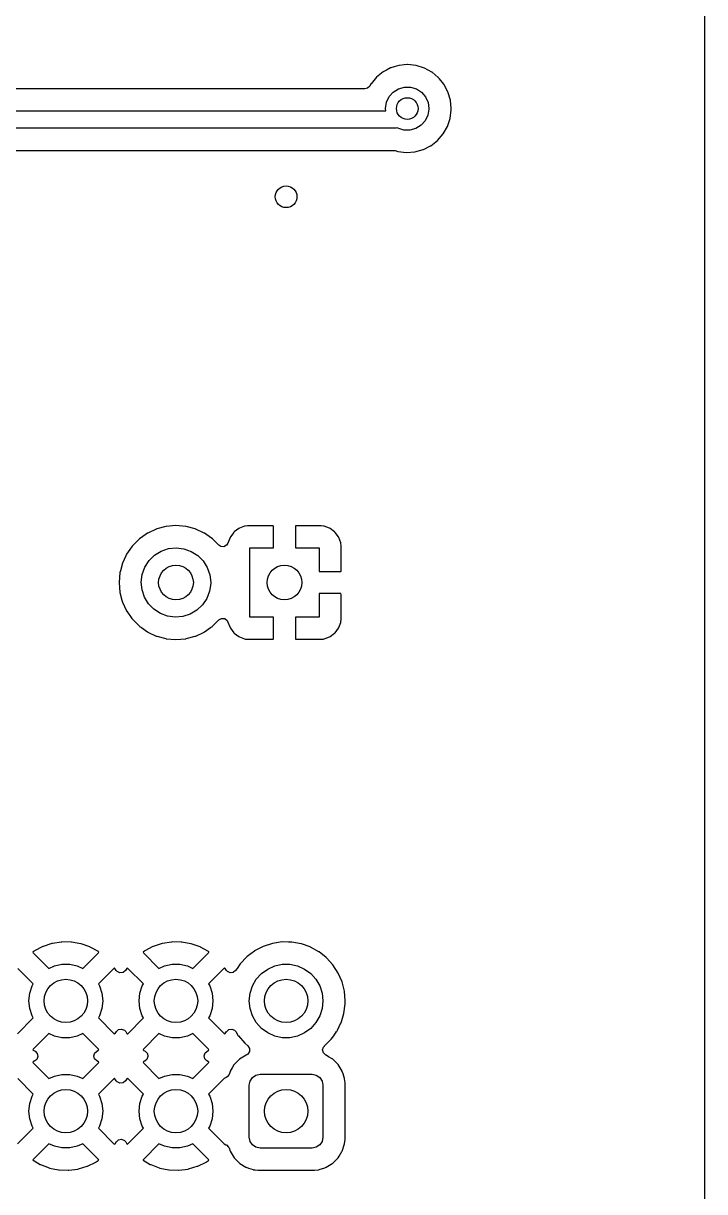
# Model space of a CAD drawing. Extents: x 87 to 116, y -228 to -39.
# Drawn here: x 100.62 to 116.33, y -205.81 to -178.88 of the extents above; entities that cross this region are included whole.
import ezdxf

# ---------------------------------------------------------------- set-up
doc = ezdxf.new("R2010")
doc.units = 0
doc.layers.add('BLACK', color=7, linetype='CONTINUOUS')

msp = doc.modelspace()

# ---------------------------------------------------------------- linework, layer by layer
at = {"layer": 'BLACK', "linetype": 'CONTINUOUS'}
for p, q in [((116.331, -38.7345), (116.331, -227.965)), ((109.481, -179.835), (109.399, -179.842)), ((109.487, -179.835), (109.481, -179.835)), ((109.672, -179.855), (109.487, -179.835)), ((109.487, -179.835), (109.487, -179.835)), ((108.919, -180), (108.765, -180.124)), ((108.998, -179.959), (108.919, -180)), ((109.089, -179.911), (108.998, -179.959)), ((109.094, -179.908), (109.089, -179.911)), ((109.089, -179.911), (109.089, -179.911)), ((109.173, -179.885), (109.094, -179.908)), ((109.278, -179.854), (109.173, -179.885)), ((109.284, -179.853), (109.278, -179.854)), ((109.278, -179.854), (109.278, -179.854)), ((109.29, -179.852), (109.284, -179.853)), ((109.399, -179.842), (109.29, -179.852)), ((109.29, -179.852), (109.29, -179.852)), ((109.678, -179.855), (109.672, -179.855)), ((109.672, -179.855), (109.672, -179.855)), ((109.867, -179.914), (109.678, -179.855)), ((110.041, -180.008), (109.867, -179.914)), ((110.045, -180.012), (110.041, -180.008)), ((110.187, -180.129), (110.045, -180.012)), ((110.045, -180.012), (110.045, -180.012)), ((108.559, -180.378), (108.498, -180.393)), ((108.609, -180.328), (108.559, -180.378)), ((108.635, -180.281), (108.609, -180.328)), ((108.638, -180.275), (108.635, -180.281)), ((108.635, -180.281), (108.635, -180.281)), ((108.765, -180.124), (108.638, -180.275)), ((109.27, -180.392), (109.406, -180.353)), ((109.406, -180.353), (109.548, -180.353)), ((109.548, -180.353), (109.684, -180.394)), ((110.193, -180.134), (110.187, -180.129)), ((110.197, -180.139), (110.193, -180.134)), ((110.219, -180.165), (110.197, -180.139)), ((110.197, -180.139), (110.197, -180.139)), ((110.318, -180.287), (110.219, -180.165)), ((110.411, -180.462), (110.318, -180.287)), ((108.498, -180.393), (94.7512, -180.393)), ((108.996, -180.702), (109.056, -180.573)), ((109.056, -180.573), (109.15, -180.467)), ((109.15, -180.467), (109.27, -180.392)), ((109.684, -180.394), (109.803, -180.471)), ((109.803, -180.471), (109.895, -180.579)), ((109.895, -180.579), (109.954, -180.708)), ((110.468, -180.651), (110.411, -180.462)), ((94.4328, -180.902), (108.982, -180.902)), ((108.974, -180.842), (108.996, -180.702)), ((108.982, -180.902), (108.974, -180.842)), ((109.974, -180.86), (109.95, -181)), ((109.954, -180.708), (109.974, -180.848)), ((109.974, -180.848), (109.974, -180.86)), ((110.462, -181.073), (110.487, -180.876)), ((110.487, -180.848), (110.468, -180.651)), ((110.487, -180.876), (110.487, -180.848)), ((109.889, -181.128), (109.793, -181.233)), ((109.95, -181), (109.889, -181.128)), ((110.4, -181.26), (110.462, -181.073)), ((109.22, -181.302), (94.4331, -181.302)), ((109.252, -181.295), (109.22, -181.302)), ((109.259, -181.299), (109.252, -181.295)), ((109.394, -181.342), (109.259, -181.299)), ((109.536, -181.344), (109.394, -181.342)), ((109.673, -181.307), (109.536, -181.344)), ((109.793, -181.233), (109.673, -181.307)), ((110.173, -181.582), (110.302, -181.432)), ((110.302, -181.432), (110.4, -181.26)), ((109.846, -181.79), (110.011, -181.706)), ((110.011, -181.706), (110.017, -181.704)), ((110.011, -181.706), (110.011, -181.706)), ((110.017, -181.704), (110.173, -181.582)), ((94.7547, -181.81), (109.153, -181.81)), ((109.153, -181.81), (109.192, -181.817)), ((109.192, -181.817), (109.256, -181.838)), ((109.256, -181.838), (109.453, -181.861)), ((109.453, -181.861), (109.459, -181.861)), ((109.459, -181.861), (109.644, -181.846)), ((109.459, -181.861), (109.459, -181.861)), ((109.644, -181.846), (109.644, -181.846)), ((109.644, -181.846), (109.65, -181.846)), ((109.65, -181.846), (109.84, -181.793)), ((109.84, -181.793), (109.846, -181.79)), ((109.846, -181.79), (109.846, -181.79)), ((103.686, -190.538), (103.488, -190.63)), ((103.691, -190.536), (103.686, -190.538)), ((103.686, -190.538), (103.686, -190.538)), ((103.696, -190.534), (103.691, -190.536)), ((103.907, -190.478), (103.696, -190.534)), ((103.696, -190.534), (103.696, -190.534)), ((103.912, -190.476), (103.907, -190.478)), ((103.907, -190.478), (103.907, -190.478)), ((104.14, -190.457), (103.912, -190.476)), ((104.368, -190.476), (104.14, -190.457)), ((104.373, -190.478), (104.368, -190.476)), ((104.584, -190.534), (104.373, -190.478)), ((104.373, -190.478), (104.373, -190.478)), ((104.589, -190.536), (104.584, -190.534)), ((104.584, -190.534), (104.584, -190.534)), ((104.594, -190.538), (104.589, -190.536)), ((104.792, -190.63), (104.594, -190.538)), ((104.594, -190.538), (104.594, -190.538)), ((105.484, -190.602), (105.472, -190.614)), ((105.586, -190.525), (105.484, -190.602)), ((105.602, -190.517), (105.586, -190.525)), ((105.722, -190.472), (105.602, -190.517)), ((105.738, -190.468), (105.722, -190.472)), ((105.789, -190.462), (105.738, -190.468)), ((105.795, -190.462), (105.789, -190.462)), ((106.372, -190.462), (105.795, -190.462)), ((106.38, -190.464), (106.372, -190.462)), ((106.382, -190.465), (106.38, -190.464)), ((106.386, -190.48), (106.382, -190.465)), ((106.386, -190.97), (106.386, -190.48)), ((106.896, -190.468), (106.894, -190.476)), ((106.894, -190.476), (106.894, -190.97)), ((106.897, -190.466), (106.896, -190.468)), ((106.912, -190.462), (106.897, -190.466)), ((107.485, -190.462), (106.912, -190.462)), ((107.491, -190.462), (107.485, -190.462)), ((107.542, -190.468), (107.491, -190.462)), ((107.558, -190.472), (107.542, -190.468)), ((107.678, -190.517), (107.558, -190.472)), ((107.694, -190.525), (107.678, -190.517)), ((107.796, -190.602), (107.694, -190.525)), ((107.808, -190.614), (107.796, -190.602)), ((103.296, -190.764), (103.134, -190.926)), ((103.3, -190.761), (103.296, -190.764)), ((103.378, -190.706), (103.3, -190.761)), ((103.3, -190.761), (103.3, -190.761)), ((103.483, -190.632), (103.378, -190.706)), ((103.488, -190.63), (103.483, -190.632)), ((103.488, -190.63), (103.488, -190.63)), ((104.797, -190.632), (104.792, -190.63)), ((104.792, -190.63), (104.792, -190.63)), ((104.902, -190.706), (104.797, -190.632)), ((104.98, -190.761), (104.902, -190.706)), ((104.984, -190.764), (104.98, -190.761)), ((104.98, -190.761), (104.98, -190.761)), ((105.13, -190.91), (104.984, -190.764)), ((105.337, -190.859), (105.307, -190.912)), ((105.339, -190.86), (105.337, -190.859)), ((105.387, -190.732), (105.339, -190.86)), ((105.395, -190.716), (105.387, -190.732)), ((105.472, -190.614), (105.395, -190.716)), ((107.885, -190.716), (107.808, -190.614)), ((107.893, -190.732), (107.885, -190.716)), ((107.938, -190.852), (107.893, -190.732)), ((107.942, -190.868), (107.938, -190.852)), ((107.948, -190.919), (107.942, -190.868)), ((103, -191.118), (102.985, -191.152)), ((103.002, -191.113), (103, -191.118)), ((103, -191.118), (103, -191.118)), ((103.076, -191.008), (103.002, -191.113)), ((103.131, -190.93), (103.076, -191.008)), ((103.134, -190.926), (103.131, -190.93)), ((103.131, -190.93), (103.131, -190.93)), ((103.52, -191.264), (103.647, -191.14)), ((103.647, -191.14), (103.799, -191.046)), ((103.799, -191.046), (103.968, -190.989)), ((103.968, -190.989), (104.146, -190.97)), ((104.146, -190.97), (104.323, -190.991)), ((104.323, -190.991), (104.491, -191.051)), ((104.491, -191.051), (104.641, -191.147)), ((104.641, -191.147), (104.767, -191.273)), ((105.173, -190.938), (105.13, -190.91)), ((105.244, -190.944), (105.173, -190.938)), ((105.307, -190.912), (105.244, -190.944)), ((105.84, -192.57), (105.84, -190.97)), ((105.84, -190.97), (106.386, -190.97)), ((106.894, -190.97), (107.44, -190.97)), ((107.44, -190.97), (107.44, -191.516)), ((107.948, -190.925), (107.948, -190.919)), ((107.948, -191.502), (107.948, -190.925)), ((102.904, -191.326), (102.857, -191.503)), ((102.906, -191.321), (102.904, -191.326)), ((102.904, -191.326), (102.904, -191.326)), ((102.985, -191.152), (102.906, -191.321)), ((103.362, -191.582), (103.423, -191.414)), ((103.423, -191.414), (103.52, -191.264)), ((104.767, -191.273), (104.861, -191.424)), ((102.846, -191.542), (102.827, -191.77)), ((102.857, -191.503), (102.846, -191.542)), ((103.34, -191.759), (103.362, -191.582)), ((104.861, -191.424), (104.92, -191.593)), ((104.92, -191.593), (104.94, -191.77)), ((107.44, -191.516), (107.93, -191.516)), ((107.93, -191.516), (107.945, -191.512)), ((107.945, -191.512), (107.946, -191.51)), ((107.946, -191.51), (107.948, -191.502)), ((102.827, -191.77), (102.846, -191.998)), ((103.357, -191.936), (103.34, -191.759)), ((103.414, -192.106), (103.357, -191.936)), ((104.94, -191.792), (104.915, -191.969)), ((104.94, -191.77), (104.94, -191.792)), ((102.846, -191.998), (102.848, -192.003)), ((102.848, -192.003), (102.848, -192.003)), ((102.848, -192.003), (102.894, -192.177)), ((102.894, -192.177), (102.906, -192.219)), ((102.906, -192.219), (102.908, -192.224)), ((102.908, -192.224), (102.908, -192.224)), ((102.908, -192.224), (103, -192.422)), ((103.506, -192.258), (103.414, -192.106)), ((104.852, -192.136), (104.753, -192.284)), ((104.915, -191.969), (104.852, -192.136)), ((107.934, -192.024), (107.44, -192.024)), ((107.44, -192.024), (107.44, -192.57)), ((107.942, -192.026), (107.934, -192.024)), ((107.944, -192.027), (107.942, -192.026)), ((107.948, -192.042), (107.944, -192.027)), ((107.948, -192.615), (107.948, -192.042)), ((103, -192.422), (103, -192.422)), ((103, -192.422), (103.002, -192.427)), ((103.002, -192.427), (103.006, -192.431)), ((103.006, -192.431), (103.121, -192.596)), ((103.63, -192.386), (103.506, -192.258)), ((103.779, -192.484), (103.63, -192.386)), ((103.946, -192.546), (103.779, -192.484)), ((104.624, -192.407), (104.47, -192.499)), ((104.753, -192.284), (104.624, -192.407)), ((103.121, -192.596), (103.134, -192.614)), ((103.134, -192.614), (103.296, -192.776)), ((104.123, -192.57), (103.946, -192.546)), ((104.301, -192.554), (104.123, -192.57)), ((104.47, -192.499), (104.301, -192.554)), ((104.984, -192.776), (105.13, -192.63)), ((105.13, -192.63), (105.193, -192.596)), ((105.193, -192.596), (105.264, -192.601)), ((105.264, -192.601), (105.32, -192.644)), ((105.32, -192.644), (105.338, -192.681)), ((105.338, -192.681), (105.339, -192.68)), ((105.339, -192.68), (105.387, -192.808)), ((106.386, -192.57), (105.84, -192.57)), ((106.386, -193.064), (106.386, -192.57)), ((107.44, -192.57), (106.894, -192.57)), ((106.894, -192.57), (106.894, -193.06)), ((107.893, -192.808), (107.938, -192.688)), ((107.938, -192.688), (107.942, -192.672)), ((107.942, -192.672), (107.948, -192.621)), ((107.948, -192.621), (107.948, -192.615)), ((103.296, -192.776), (103.3, -192.779)), ((103.3, -192.779), (103.3, -192.779)), ((103.3, -192.779), (103.341, -192.808)), ((103.341, -192.808), (103.483, -192.908)), ((103.483, -192.908), (103.488, -192.91)), ((103.488, -192.91), (103.488, -192.91)), ((103.488, -192.91), (103.686, -193.002)), ((103.686, -193.002), (103.691, -193.004)), ((103.691, -193.004), (103.696, -193.006)), ((103.696, -193.006), (103.696, -193.006)), ((103.696, -193.006), (103.907, -193.062)), ((104.373, -193.062), (104.584, -193.006)), ((104.584, -193.006), (104.589, -193.004)), ((104.584, -193.006), (104.584, -193.006)), ((104.589, -193.004), (104.594, -193.002)), ((104.594, -193.002), (104.792, -192.91)), ((104.792, -192.91), (104.797, -192.908)), ((104.792, -192.91), (104.792, -192.91)), ((104.797, -192.908), (104.939, -192.808)), ((104.939, -192.808), (104.98, -192.779)), ((104.98, -192.779), (104.984, -192.776)), ((104.98, -192.779), (104.98, -192.779)), ((105.387, -192.808), (105.395, -192.824)), ((105.395, -192.824), (105.472, -192.926)), ((105.472, -192.926), (105.484, -192.938)), ((105.484, -192.938), (105.586, -193.015)), ((105.586, -193.015), (105.602, -193.023)), ((105.602, -193.023), (105.722, -193.068)), ((107.558, -193.068), (107.678, -193.023)), ((107.678, -193.023), (107.694, -193.015)), ((107.694, -193.015), (107.796, -192.938)), ((107.796, -192.938), (107.808, -192.926)), ((107.808, -192.926), (107.885, -192.824)), ((107.885, -192.824), (107.893, -192.808)), ((103.907, -193.062), (103.907, -193.062)), ((103.907, -193.062), (103.912, -193.064)), ((103.912, -193.064), (104.14, -193.083)), ((104.14, -193.083), (104.368, -193.064)), ((104.368, -193.064), (104.373, -193.062)), ((104.373, -193.062), (104.373, -193.062)), ((105.722, -193.068), (105.738, -193.072)), ((105.738, -193.072), (105.789, -193.078)), ((105.789, -193.078), (105.795, -193.078)), ((105.795, -193.078), (106.368, -193.078)), ((106.368, -193.078), (106.383, -193.074)), ((106.383, -193.074), (106.384, -193.072)), ((106.384, -193.072), (106.386, -193.064)), ((106.894, -193.06), (106.898, -193.075)), ((106.898, -193.075), (106.9, -193.076)), ((106.9, -193.076), (106.908, -193.078)), ((106.908, -193.078), (107.485, -193.078)), ((107.485, -193.078), (107.491, -193.078)), ((107.491, -193.078), (107.542, -193.072)), ((107.542, -193.072), (107.558, -193.068)), ((100.85, -200.278), (100.841, -200.289)), ((100.841, -200.289), (100.848, -200.301)), ((100.87, -200.263), (100.85, -200.278)), ((100.878, -200.257), (100.87, -200.263)), ((101.067, -200.159), (100.878, -200.257)), ((101.077, -200.155), (101.067, -200.159)), ((101.279, -200.089), (101.077, -200.155)), ((101.289, -200.086), (101.279, -200.089)), ((101.5, -200.054), (101.289, -200.086)), ((101.51, -200.053), (101.5, -200.054)), ((101.723, -200.056), (101.51, -200.053)), ((101.733, -200.057), (101.723, -200.056)), ((101.943, -200.094), (101.733, -200.057)), ((101.953, -200.097), (101.943, -200.094)), ((102.154, -200.168), (101.953, -200.097)), ((101.992, -200.662), (102.353, -200.3)), ((102.163, -200.172), (102.154, -200.168)), ((102.35, -200.275), (102.163, -200.172)), ((102.354, -200.278), (102.35, -200.275)), ((102.353, -200.3), (102.359, -200.289)), ((102.36, -200.287), (102.354, -200.278)), ((102.359, -200.289), (102.36, -200.287)), ((103.39, -200.278), (103.381, -200.289)), ((103.381, -200.289), (103.388, -200.301)), ((103.41, -200.263), (103.39, -200.278)), ((103.418, -200.257), (103.41, -200.263)), ((103.607, -200.159), (103.418, -200.257)), ((103.617, -200.155), (103.607, -200.159)), ((103.819, -200.089), (103.617, -200.155)), ((103.829, -200.086), (103.819, -200.089)), ((104.04, -200.054), (103.829, -200.086)), ((104.05, -200.053), (104.04, -200.054)), ((104.263, -200.056), (104.05, -200.053)), ((104.273, -200.057), (104.263, -200.056)), ((104.483, -200.094), (104.273, -200.057)), ((104.493, -200.097), (104.483, -200.094)), ((104.694, -200.168), (104.493, -200.097)), ((104.532, -200.662), (104.893, -200.3)), ((104.703, -200.172), (104.694, -200.168)), ((104.89, -200.275), (104.703, -200.172)), ((104.894, -200.278), (104.89, -200.275)), ((104.893, -200.3), (104.9, -200.287)), ((104.9, -200.287), (104.894, -200.278)), ((105.949, -200.262), (105.779, -200.39)), ((105.954, -200.259), (105.949, -200.262)), ((105.949, -200.262), (105.949, -200.262)), ((106.152, -200.156), (105.954, -200.259)), ((106.364, -200.086), (106.152, -200.156)), ((106.585, -200.053), (106.364, -200.086)), ((106.59, -200.053), (106.585, -200.053)), ((106.734, -200.054), (106.59, -200.053)), ((106.59, -200.053), (106.59, -200.053)), ((106.808, -200.055), (106.734, -200.054)), ((106.813, -200.056), (106.808, -200.055)), ((107.023, -200.094), (106.813, -200.056)), ((106.813, -200.056), (106.813, -200.056)), ((107.028, -200.095), (107.023, -200.094)), ((107.023, -200.094), (107.023, -200.094)), ((107.033, -200.096), (107.028, -200.095)), ((107.234, -200.167), (107.033, -200.096)), ((107.033, -200.096), (107.033, -200.096)), ((107.239, -200.169), (107.234, -200.167)), ((107.234, -200.167), (107.234, -200.167)), ((107.434, -200.277), (107.239, -200.169)), ((107.438, -200.28), (107.434, -200.277)), ((107.606, -200.412), (107.438, -200.28)), ((107.438, -200.28), (107.438, -200.28)), ((100.848, -200.301), (101.208, -200.662)), ((101.337, -200.604), (101.511, -200.567)), ((101.511, -200.567), (101.689, -200.567)), ((101.689, -200.567), (101.863, -200.604)), ((103.388, -200.301), (103.748, -200.662)), ((103.877, -200.604), (104.051, -200.567)), ((104.051, -200.567), (104.229, -200.567)), ((104.229, -200.567), (104.403, -200.604)), ((105.621, -200.555), (105.548, -200.662)), ((105.775, -200.393), (105.621, -200.555)), ((105.779, -200.39), (105.775, -200.393)), ((106.417, -200.604), (106.591, -200.567)), ((106.591, -200.567), (106.769, -200.567)), ((106.769, -200.567), (106.943, -200.604)), ((107.61, -200.416), (107.606, -200.412)), ((107.606, -200.412), (107.606, -200.412)), ((107.76, -200.581), (107.61, -200.416)), ((100.85, -201.021), (100.49, -200.662)), ((101.208, -200.662), (101.337, -200.604)), ((101.863, -200.604), (101.992, -200.662)), ((102.713, -200.659), (102.35, -201.021)), ((102.722, -200.654), (102.713, -200.659)), ((102.733, -200.664), (102.722, -200.654)), ((102.763, -200.71), (102.733, -200.664)), ((102.784, -200.735), (102.763, -200.71)), ((102.848, -200.766), (102.784, -200.735)), ((102.918, -200.758), (102.848, -200.766)), ((102.973, -200.713), (102.918, -200.758)), ((103.006, -200.665), (102.973, -200.713)), ((103.018, -200.655), (103.006, -200.665)), ((103.03, -200.662), (103.018, -200.655)), ((103.39, -201.021), (103.03, -200.662)), ((103.748, -200.662), (103.877, -200.604)), ((104.403, -200.604), (104.532, -200.662)), ((105.253, -200.659), (104.89, -201.021)), ((105.262, -200.654), (105.253, -200.659)), ((105.273, -200.664), (105.262, -200.654)), ((105.303, -200.71), (105.273, -200.664)), ((105.324, -200.734), (105.303, -200.71)), ((105.387, -200.766), (105.324, -200.734)), ((105.458, -200.758), (105.387, -200.766)), ((105.513, -200.713), (105.458, -200.758)), ((105.548, -200.662), (105.513, -200.713)), ((105.992, -200.913), (106.111, -200.781)), ((106.111, -200.781), (106.255, -200.676)), ((106.255, -200.676), (106.417, -200.604)), ((106.943, -200.604), (107.105, -200.676)), ((107.105, -200.676), (107.249, -200.781)), ((107.249, -200.781), (107.368, -200.913)), ((107.881, -200.768), (107.76, -200.581)), ((107.97, -200.973), (107.881, -200.768)), ((100.769, -201.236), (100.823, -201.067)), ((100.823, -201.067), (100.85, -201.021)), ((102.35, -201.021), (102.377, -201.067)), ((102.377, -201.067), (102.431, -201.236)), ((103.309, -201.236), (103.363, -201.067)), ((103.363, -201.067), (103.39, -201.021)), ((104.89, -201.021), (104.917, -201.067)), ((104.917, -201.067), (104.971, -201.236)), ((105.849, -201.236), (105.903, -201.067)), ((105.903, -201.067), (105.992, -200.913)), ((107.368, -200.913), (107.457, -201.067)), ((107.457, -201.067), (107.511, -201.236)), ((108.025, -201.19), (107.97, -200.973)), ((100.75, -201.412), (100.769, -201.236)), ((102.431, -201.236), (102.45, -201.412)), ((103.29, -201.412), (103.309, -201.236)), ((104.971, -201.236), (104.99, -201.412)), ((105.83, -201.412), (105.849, -201.236)), ((107.511, -201.236), (107.53, -201.412)), ((108.043, -201.412), (108.025, -201.19)), ((100.769, -201.589), (100.75, -201.412)), ((100.823, -201.758), (100.769, -201.589)), ((102.431, -201.589), (102.377, -201.758)), ((102.45, -201.412), (102.431, -201.589)), ((103.309, -201.589), (103.29, -201.412)), ((103.363, -201.758), (103.309, -201.589)), ((104.971, -201.589), (104.917, -201.758)), ((104.99, -201.412), (104.971, -201.589)), ((105.849, -201.589), (105.83, -201.412)), ((105.903, -201.758), (105.849, -201.589)), ((107.511, -201.589), (107.457, -201.758)), ((107.53, -201.412), (107.511, -201.589)), ((108.012, -201.701), (108.042, -201.479)), ((108.042, -201.479), (108.043, -201.412)), ((100.486, -202.168), (100.85, -201.804)), ((100.85, -201.804), (100.823, -201.758)), ((102.377, -201.758), (102.35, -201.804)), ((102.35, -201.804), (102.71, -202.164)), ((103.026, -202.168), (103.39, -201.804)), ((103.39, -201.804), (103.363, -201.758)), ((104.917, -201.758), (104.89, -201.804)), ((104.89, -201.804), (105.25, -202.164)), ((105.992, -201.912), (105.903, -201.758)), ((106.111, -202.044), (105.992, -201.912)), ((107.368, -201.912), (107.249, -202.044)), ((107.457, -201.758), (107.368, -201.912)), ((107.945, -201.919), (107.947, -201.914)), ((107.947, -201.914), (108.012, -201.701)), ((101.208, -202.163), (100.847, -202.525)), ((101.337, -202.221), (101.208, -202.163)), ((101.992, -202.163), (101.863, -202.221)), ((102.351, -202.522), (101.992, -202.163)), ((102.71, -202.164), (102.722, -202.17)), ((102.722, -202.17), (102.734, -202.161)), ((102.734, -202.161), (102.768, -202.114)), ((102.768, -202.114), (102.769, -202.115)), ((102.769, -202.115), (102.817, -202.071)), ((102.817, -202.071), (102.887, -202.059)), ((102.887, -202.059), (102.952, -202.087)), ((102.952, -202.087), (102.98, -202.119)), ((102.98, -202.119), (103.006, -202.162)), ((103.006, -202.162), (103.017, -202.171)), ((103.017, -202.171), (103.026, -202.168)), ((103.748, -202.163), (103.387, -202.525)), ((103.877, -202.221), (103.748, -202.163)), ((104.532, -202.163), (104.403, -202.221)), ((104.891, -202.522), (104.532, -202.163)), ((105.25, -202.164), (105.262, -202.17)), ((105.262, -202.17), (105.274, -202.161)), ((105.274, -202.161), (105.308, -202.114)), ((105.308, -202.114), (105.309, -202.115)), ((105.309, -202.115), (105.356, -202.072)), ((105.356, -202.072), (105.426, -202.06)), ((105.426, -202.06), (105.492, -202.087)), ((105.492, -202.087), (105.52, -202.119)), ((105.52, -202.119), (105.577, -202.213)), ((106.255, -202.149), (106.111, -202.044)), ((106.417, -202.221), (106.255, -202.149)), ((107.105, -202.149), (106.943, -202.221)), ((107.249, -202.044), (107.105, -202.149)), ((107.778, -202.213), (107.845, -202.119)), ((107.845, -202.119), (107.848, -202.115)), ((107.848, -202.115), (107.862, -202.087)), ((107.862, -202.087), (107.945, -201.919)), ((107.945, -201.919), (107.945, -201.919)), ((101.511, -202.258), (101.337, -202.221)), ((101.689, -202.258), (101.511, -202.258)), ((101.863, -202.221), (101.689, -202.258)), ((104.051, -202.258), (103.877, -202.221)), ((104.229, -202.258), (104.051, -202.258)), ((104.403, -202.221), (104.229, -202.258)), ((105.577, -202.213), (105.577, -202.213)), ((105.577, -202.213), (105.58, -202.218)), ((105.58, -202.218), (105.726, -202.386)), ((105.726, -202.386), (105.796, -202.445)), ((105.796, -202.445), (105.836, -202.504)), ((106.591, -202.258), (106.417, -202.221)), ((106.769, -202.258), (106.591, -202.258)), ((106.943, -202.221), (106.769, -202.258)), ((107.543, -202.475), (107.561, -202.454)), ((107.56, -202.454), (107.714, -202.3)), ((107.561, -202.454), (107.56, -202.454)), ((107.714, -202.3), (107.718, -202.296)), ((107.718, -202.296), (107.778, -202.213)), ((100.847, -202.525), (100.84, -202.537)), ((100.84, -202.537), (100.845, -202.544)), ((100.845, -202.544), (100.892, -202.572)), ((100.892, -202.572), (100.941, -202.624)), ((100.954, -202.693), (100.928, -202.759)), ((100.941, -202.624), (100.954, -202.693)), ((102.247, -202.674), (102.272, -202.608)), ((102.262, -202.744), (102.247, -202.674)), ((102.272, -202.608), (102.3, -202.581)), ((102.3, -202.581), (102.349, -202.546)), ((102.349, -202.546), (102.356, -202.537)), ((102.358, -202.536), (102.351, -202.522)), ((102.356, -202.537), (102.358, -202.536)), ((103.387, -202.525), (103.38, -202.537)), ((103.38, -202.537), (103.385, -202.544)), ((103.385, -202.544), (103.432, -202.572)), ((103.432, -202.572), (103.481, -202.624)), ((103.494, -202.693), (103.468, -202.759)), ((103.481, -202.624), (103.494, -202.693)), ((104.787, -202.674), (104.812, -202.608)), ((104.802, -202.744), (104.787, -202.674)), ((104.812, -202.608), (104.84, -202.581)), ((104.84, -202.581), (104.889, -202.546)), ((104.889, -202.546), (104.898, -202.536)), ((104.898, -202.536), (104.891, -202.522)), ((105.756, -202.661), (105.606, -202.754)), ((105.763, -202.659), (105.756, -202.661)), ((105.769, -202.656), (105.763, -202.659)), ((105.8, -202.635), (105.769, -202.656)), ((105.837, -202.575), (105.8, -202.635)), ((105.836, -202.504), (105.837, -202.575)), ((107.522, -202.542), (107.543, -202.475)), ((107.542, -202.611), (107.522, -202.542)), ((107.595, -202.658), (107.542, -202.611)), ((107.596, -202.658), (107.595, -202.658)), ((107.603, -202.66), (107.596, -202.658)), ((107.66, -202.696), (107.603, -202.66)), ((107.738, -202.744), (107.66, -202.696)), ((100.85, -202.818), (100.841, -202.829)), ((100.841, -202.829), (100.848, -202.841)), ((100.848, -202.841), (101.208, -203.202)), ((100.87, -202.803), (100.85, -202.818)), ((100.878, -202.797), (100.87, -202.803)), ((100.887, -202.793), (100.878, -202.797)), ((100.928, -202.759), (100.887, -202.793)), ((101.992, -203.202), (102.353, -202.84)), ((102.312, -202.794), (102.262, -202.744)), ((102.35, -202.815), (102.312, -202.794)), ((102.354, -202.818), (102.35, -202.815)), ((102.353, -202.84), (102.36, -202.827)), ((102.36, -202.827), (102.354, -202.818)), ((103.39, -202.818), (103.381, -202.829)), ((103.381, -202.829), (103.388, -202.841)), ((103.388, -202.841), (103.748, -203.202)), ((103.41, -202.803), (103.39, -202.818)), ((103.418, -202.797), (103.41, -202.803)), ((103.427, -202.793), (103.418, -202.797)), ((103.468, -202.759), (103.427, -202.793)), ((104.532, -203.202), (104.893, -202.84)), ((104.852, -202.794), (104.802, -202.744)), ((104.89, -202.815), (104.852, -202.794)), ((104.894, -202.818), (104.89, -202.815)), ((104.893, -202.84), (104.9, -202.827)), ((104.9, -202.827), (104.894, -202.818)), ((105.434, -202.956), (105.388, -203.03)), ((105.477, -202.885), (105.434, -202.956)), ((105.481, -202.879), (105.477, -202.885)), ((105.477, -202.885), (105.477, -202.885)), ((105.606, -202.754), (105.481, -202.879)), ((107.753, -202.753), (107.738, -202.744)), ((107.878, -202.878), (107.753, -202.753)), ((107.972, -203.029), (107.878, -202.878)), ((100.85, -203.561), (100.49, -203.202)), ((101.208, -203.202), (101.337, -203.144)), ((101.337, -203.144), (101.511, -203.107)), ((101.511, -203.107), (101.689, -203.107)), ((101.689, -203.107), (101.863, -203.144)), ((101.863, -203.144), (101.992, -203.202)), ((102.713, -203.199), (102.35, -203.561)), ((102.722, -203.194), (102.713, -203.199)), ((102.733, -203.204), (102.722, -203.194)), ((102.763, -203.25), (102.733, -203.204)), ((102.784, -203.275), (102.763, -203.25)), ((102.973, -203.253), (102.918, -203.298)), ((103.006, -203.205), (102.973, -203.253)), ((103.018, -203.195), (103.006, -203.205)), ((103.03, -203.202), (103.018, -203.195)), ((103.39, -203.561), (103.03, -203.202)), ((103.748, -203.202), (103.877, -203.144)), ((103.877, -203.144), (104.051, -203.107)), ((104.051, -203.107), (104.229, -203.107)), ((104.229, -203.107), (104.403, -203.144)), ((104.403, -203.144), (104.532, -203.202)), ((105.253, -203.199), (104.89, -203.561)), ((105.296, -203.179), (105.253, -203.199)), ((105.323, -203.162), (105.296, -203.179)), ((105.363, -203.104), (105.323, -203.162)), ((105.386, -203.037), (105.363, -203.104)), ((105.388, -203.03), (105.386, -203.037)), ((105.83, -203.352), (105.849, -203.257)), ((105.849, -203.257), (105.903, -203.176)), ((105.903, -203.176), (105.984, -203.122)), ((105.984, -203.122), (106.08, -203.102)), ((106.08, -203.102), (107.28, -203.102)), ((107.28, -203.102), (107.376, -203.122)), ((107.376, -203.122), (107.457, -203.176)), ((107.457, -203.176), (107.511, -203.257)), ((107.511, -203.257), (107.53, -203.352)), ((107.974, -203.036), (107.972, -203.029)), ((107.994, -203.095), (107.974, -203.036)), ((108.028, -203.196), (107.994, -203.095)), ((108.028, -203.203), (108.028, -203.196)), ((108.038, -203.298), (108.028, -203.203)), ((108.028, -203.203), (108.028, -203.203)), ((102.848, -203.306), (102.784, -203.275)), ((102.918, -203.298), (102.848, -203.306)), ((105.83, -204.552), (105.83, -203.352)), ((107.53, -203.352), (107.53, -204.552)), ((108.038, -203.302), (108.038, -203.298)), ((108.038, -204.603), (108.038, -203.302)), ((100.75, -203.952), (100.769, -203.776)), ((100.769, -203.776), (100.823, -203.607)), ((100.823, -203.607), (100.85, -203.561)), ((102.35, -203.561), (102.377, -203.607)), ((102.377, -203.607), (102.431, -203.776)), ((102.431, -203.776), (102.45, -203.952)), ((103.29, -203.952), (103.309, -203.776)), ((103.309, -203.776), (103.363, -203.607)), ((103.363, -203.607), (103.39, -203.561)), ((104.89, -203.561), (104.917, -203.607)), ((104.917, -203.607), (104.971, -203.776)), ((104.971, -203.776), (104.99, -203.952)), ((100.769, -204.129), (100.75, -203.952)), ((102.45, -203.952), (102.431, -204.129)), ((103.309, -204.129), (103.29, -203.952)), ((104.99, -203.952), (104.971, -204.129)), ((100.823, -204.298), (100.769, -204.129)), ((100.85, -204.344), (100.823, -204.298)), ((102.377, -204.298), (102.35, -204.344)), ((102.431, -204.129), (102.377, -204.298)), ((103.363, -204.298), (103.309, -204.129)), ((103.39, -204.344), (103.363, -204.298)), ((104.917, -204.298), (104.89, -204.344)), ((104.971, -204.129), (104.917, -204.298)), ((100.486, -204.708), (100.85, -204.344)), ((102.35, -204.344), (102.71, -204.704)), ((102.817, -204.611), (102.887, -204.599)), ((102.887, -204.599), (102.952, -204.627)), ((103.026, -204.708), (103.39, -204.344)), ((104.89, -204.344), (105.25, -204.704)), ((105.849, -204.648), (105.83, -204.552)), ((107.53, -204.552), (107.511, -204.648)), ((108.028, -204.707), (108.038, -204.603)), ((101.208, -204.703), (100.847, -205.065)), ((101.337, -204.761), (101.208, -204.703)), ((101.511, -204.798), (101.337, -204.761)), ((101.689, -204.798), (101.511, -204.798)), ((101.863, -204.761), (101.689, -204.798)), ((101.992, -204.703), (101.863, -204.761)), ((102.351, -205.062), (101.992, -204.703)), ((102.71, -204.704), (102.722, -204.71)), ((102.722, -204.71), (102.734, -204.701)), ((102.734, -204.701), (102.768, -204.654)), ((102.768, -204.654), (102.769, -204.655)), ((102.769, -204.655), (102.817, -204.611)), ((102.952, -204.627), (102.98, -204.659)), ((102.98, -204.659), (103.006, -204.702)), ((103.006, -204.702), (103.017, -204.711)), ((103.017, -204.711), (103.026, -204.708)), ((103.748, -204.703), (103.387, -205.065)), ((103.877, -204.761), (103.748, -204.703)), ((104.051, -204.798), (103.877, -204.761)), ((104.229, -204.798), (104.051, -204.798)), ((104.403, -204.761), (104.229, -204.798)), ((104.532, -204.703), (104.403, -204.761)), ((104.891, -205.062), (104.532, -204.703)), ((105.25, -204.704), (105.291, -204.726)), ((105.291, -204.726), (105.304, -204.729)), ((105.304, -204.729), (105.354, -204.779)), ((105.354, -204.779), (105.363, -204.799)), ((105.363, -204.799), (105.388, -204.876)), ((105.388, -204.876), (105.482, -205.027)), ((105.903, -204.729), (105.849, -204.648)), ((105.984, -204.783), (105.903, -204.729)), ((106.08, -204.802), (105.984, -204.783)), ((107.28, -204.802), (106.08, -204.802)), ((107.376, -204.783), (107.28, -204.802)), ((107.457, -204.729), (107.376, -204.783)), ((107.511, -204.648), (107.457, -204.729)), ((107.968, -204.881), (107.972, -204.875)), ((107.972, -204.875), (108.028, -204.707)), ((100.847, -205.065), (100.84, -205.077)), ((100.84, -205.077), (100.845, -205.084)), ((100.845, -205.084), (101.007, -205.179)), ((102.102, -205.219), (102.293, -205.125)), ((102.293, -205.125), (102.302, -205.12)), ((102.302, -205.12), (102.349, -205.086)), ((102.349, -205.086), (102.356, -205.077)), ((102.358, -205.076), (102.351, -205.062)), ((102.356, -205.077), (102.358, -205.076)), ((103.387, -205.065), (103.38, -205.077)), ((103.38, -205.077), (103.385, -205.084)), ((103.385, -205.084), (103.547, -205.179)), ((104.642, -205.219), (104.833, -205.125)), ((104.833, -205.125), (104.842, -205.12)), ((104.842, -205.12), (104.889, -205.086)), ((104.889, -205.086), (104.898, -205.076)), ((104.898, -205.076), (104.891, -205.062)), ((105.482, -205.027), (105.607, -205.152)), ((107.754, -205.151), (107.879, -205.026)), ((107.879, -205.026), (107.901, -204.99)), ((107.901, -204.99), (107.968, -204.881)), ((107.968, -204.881), (107.968, -204.881)), ((101.007, -205.179), (101.016, -205.183)), ((101.016, -205.183), (101.215, -205.259)), ((101.215, -205.259), (101.225, -205.262)), ((101.225, -205.262), (101.434, -205.305)), ((101.434, -205.305), (101.444, -205.306)), ((101.444, -205.306), (101.657, -205.314)), ((101.657, -205.314), (101.667, -205.313)), ((101.667, -205.313), (101.878, -205.286)), ((101.878, -205.286), (101.888, -205.284)), ((101.888, -205.284), (102.092, -205.223)), ((102.092, -205.223), (102.102, -205.219)), ((103.547, -205.179), (103.556, -205.183)), ((103.556, -205.183), (103.755, -205.259)), ((103.755, -205.259), (103.765, -205.262)), ((103.765, -205.262), (103.974, -205.305)), ((103.974, -205.305), (103.984, -205.306)), ((103.984, -205.306), (104.197, -205.314)), ((104.197, -205.314), (104.207, -205.313)), ((104.207, -205.313), (104.418, -205.286)), ((104.418, -205.286), (104.428, -205.284)), ((104.428, -205.284), (104.632, -205.223)), ((104.632, -205.223), (104.642, -205.219)), ((105.607, -205.152), (105.613, -205.156)), ((105.613, -205.156), (105.613, -205.156)), ((105.613, -205.156), (105.75, -205.24)), ((105.75, -205.24), (105.757, -205.245)), ((105.757, -205.245), (105.81, -205.262)), ((105.81, -205.262), (105.919, -205.298)), ((105.919, -205.298), (105.919, -205.298)), ((105.919, -205.298), (105.925, -205.3)), ((105.925, -205.3), (105.932, -205.301)), ((105.932, -205.301), (105.932, -205.301)), ((105.932, -205.301), (105.967, -205.305)), ((105.967, -205.305), (106.03, -205.311)), ((106.03, -205.311), (107.33, -205.311)), ((107.33, -205.311), (107.334, -205.311)), ((107.334, -205.311), (107.429, -205.301)), ((107.334, -205.311), (107.334, -205.311)), ((107.429, -205.301), (107.436, -205.3)), ((107.429, -205.301), (107.429, -205.301)), ((107.436, -205.3), (107.443, -205.298)), ((107.443, -205.298), (107.575, -205.254)), ((107.443, -205.298), (107.443, -205.298)), ((107.575, -205.254), (107.604, -205.244)), ((107.604, -205.244), (107.754, -205.151))]:
    msp.add_line(p, q, dxfattribs=at)
at = {"layer": 'BLACK'}
for centre, radius in [((109.474, -180.848), 0.25), ((106.68, -182.88), 0.25), ((104.14, -191.77), 0.4), ((106.64, -191.77), 0.4), ((101.6, -201.412), 0.5), ((104.14, -201.412), 0.5), ((106.68, -201.412), 0.5), ((101.6, -203.952), 0.5), ((104.14, -203.952), 0.5), ((106.68, -203.952), 0.5)]:
    msp.add_circle(centre, radius, dxfattribs=at)

doc.saveas('drawing.dxf')
